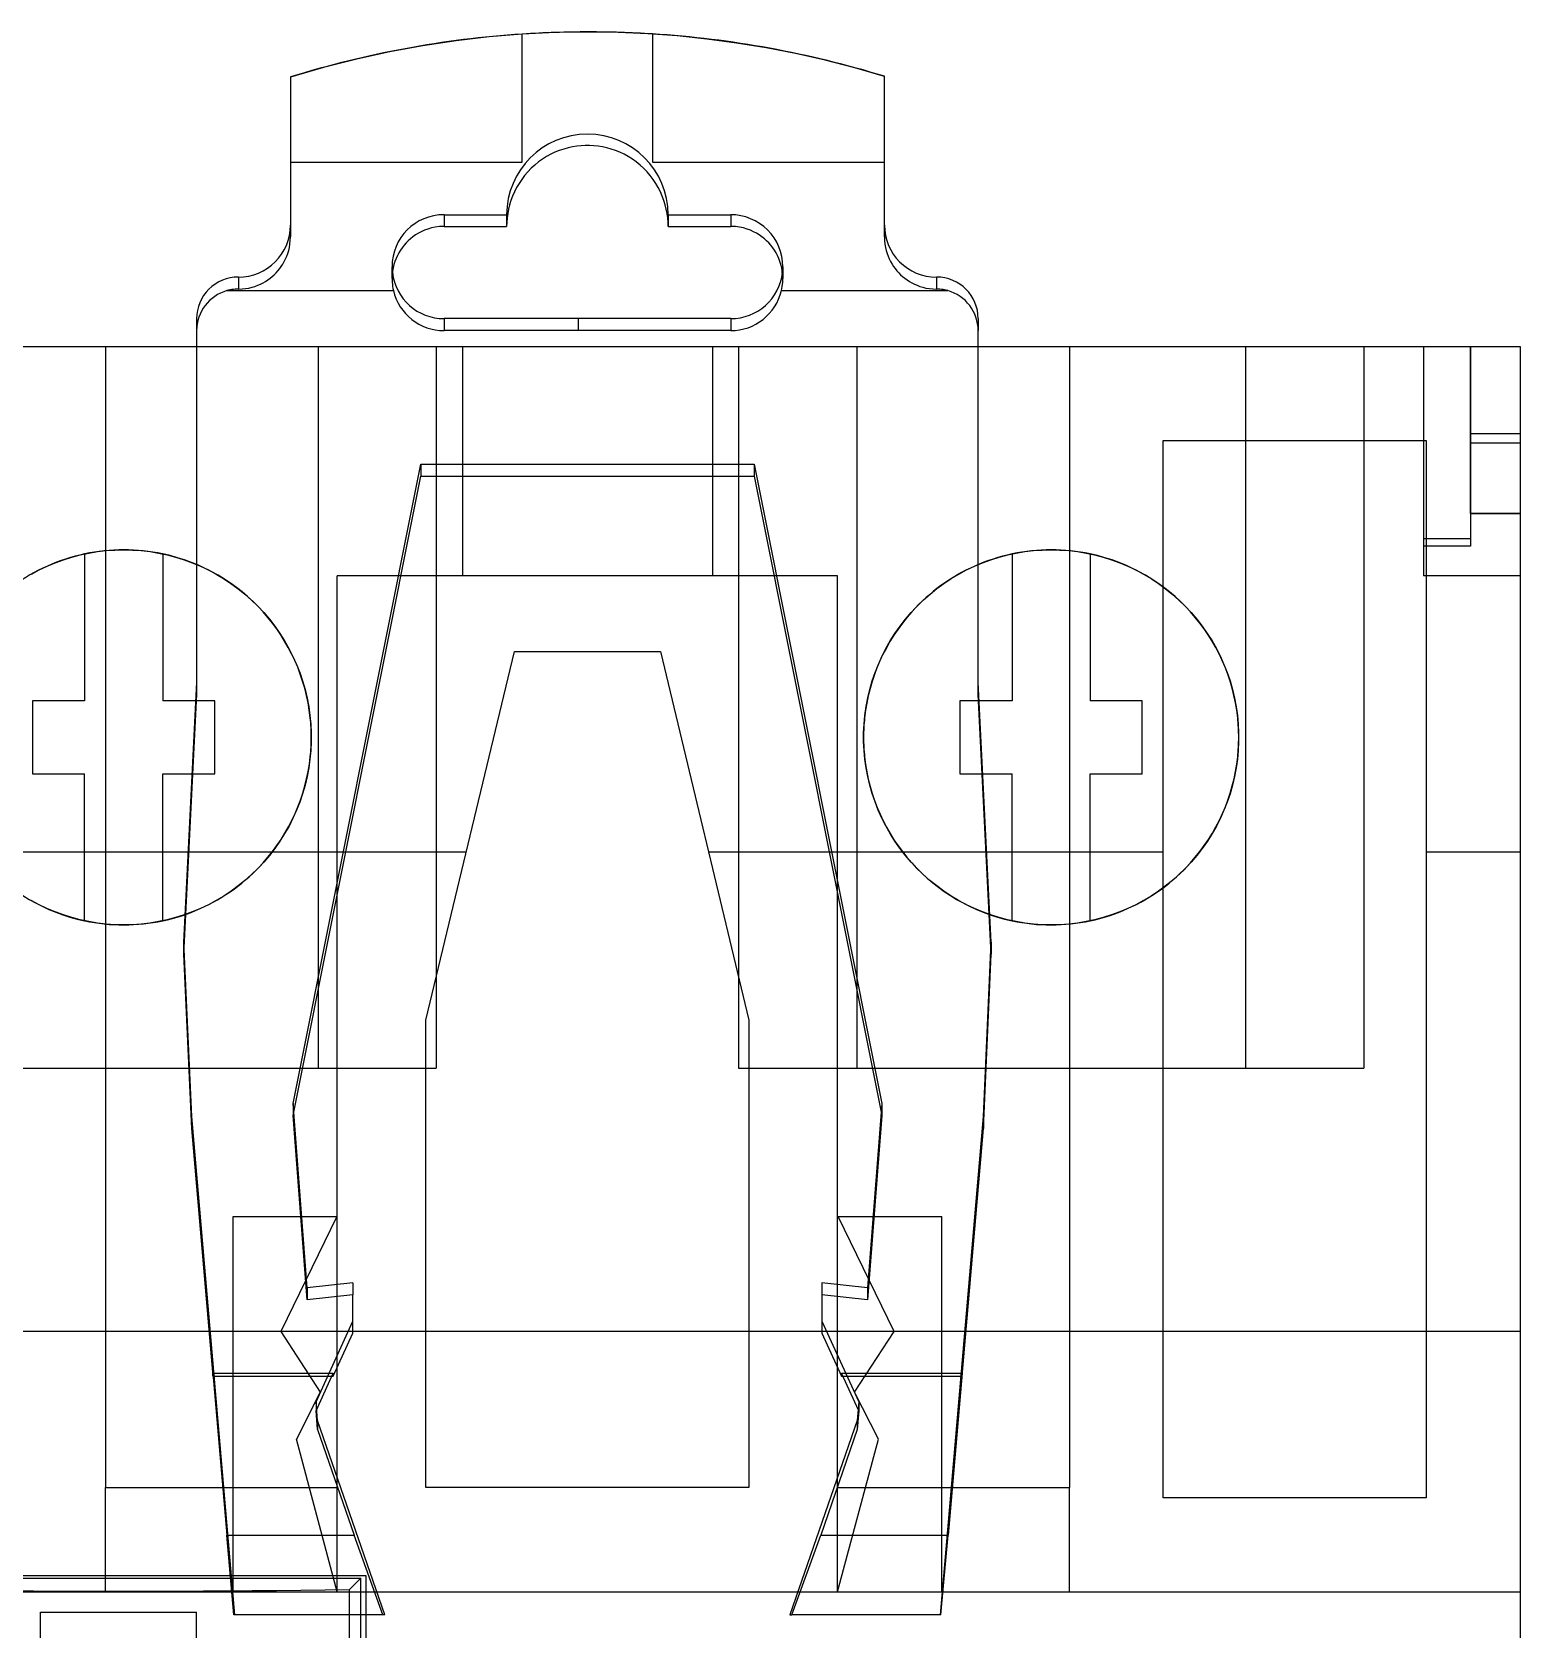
# Model space of a CAD drawing. Extents: x 867151 to 1787449, y -2071112 to -1028603.
# Drawn here: x 871408.38 to 871436.94, y -1032645.17 to -1032614.51 of the extents above; entities that cross this region are included whole.
import ezdxf

# ---------------------------------------------------------------- set-up
doc = ezdxf.new("R2010")
doc.units = 0
doc.header["$LTSCALE"] = 4
doc.header["$MEASUREMENT"] = 0
doc.layers.add('HIDDEN', color=7, linetype='CONTINUOUS')
doc.layers.add('THICK', color=7, linetype='CONTINUOUS')

msp = doc.modelspace()

# ---------------------------------------------------------------- linework, layer by layer
at = {"layer": 'HIDDEN'}
for p, q in [((871415.8846615585, -1032614.775635518), (871415.2489947113, -1032614.892678059)), ((871416.5203532013, -1032614.68060378), (871415.8846615585, -1032614.775635518)), ((871417.1560696396, -1032614.607270039), (871416.5203532013, -1032614.68060378)), ((871417.7918118271, -1032614.555290974), (871417.1560696396, -1032614.607270039)), ((871418.4275769028, -1032614.524338521), (871417.7918118271, -1032614.555290974)), ((871419.063366774, -1032614.514084614), (871418.4275769028, -1032614.524338521)), ((871419.6311558518, -1032614.522240437), (871419.063366774, -1032614.514084614)), ((871420.1989659104, -1032614.546883382), (871419.6311558518, -1032614.522240437)), ((871420.7667931351, -1032614.588257588), (871420.1989659104, -1032614.546883382)), ((871421.3346413407, -1032614.646607197), (871420.7667931351, -1032614.588257588)), ((871421.9023083481, -1032614.723496236), (871421.3346413407, -1032614.646607197)), ((871422.4703949722, -1032614.815140523), (871421.9023083481, -1032614.723496236)), ((871414.613354567, -1032615.032089986), (871413.9777401718, -1032615.194176472)), ((871415.2489947113, -1032614.892678059), (871414.613354567, -1032615.032089986)), ((871423.038304213, -1032614.925797261), (871422.4703949722, -1032614.815140523)), ((871423.6062325272, -1032615.054375447), (871423.038304213, -1032614.925797261)), ((871424.1741818222, -1032615.201096333), (871423.6062325272, -1032615.054375447)), ((871413.9777401718, -1032615.194176472), (871413.3421515259, -1032615.379288472)), ((871424.7421520981, -1032615.36621169), (871424.1741818222, -1032615.201096333)), ((871416.2921517167, -1032618.01952962), (871417.4921517166, -1032618.01952962)), ((871416.2921517167, -1032618.01952962), (871416.2921517167, -1032618.243636891)), ((871417.4921517166, -1032618.01952962), (871417.4921517166, -1032618.243636891)), ((871420.5921517166, -1032618.01952962), (871421.7921517167, -1032618.01952962)), ((871420.5921517166, -1032618.01952962), (871420.5921517166, -1032618.243636891)), ((871421.7921517167, -1032618.01952962), (871421.7921517167, -1032618.243636891)), ((871415.2921513352, -1032619.246147908), (871415.2921513352, -1032619.017090596)), ((871422.7921513352, -1032619.017090596), (871422.7921513352, -1032619.246147908)), ((871409.7921517167, -1032620.551670064), (871409.7921517167, -1032642.451670064)), ((871411.5421517167, -1032620.551670064), (871411.5421517167, -1032627.227802436)), ((871413.8717629564, -1032620.551670064), (871413.8717629564, -1032634.401670064)), ((871416.1421517166, -1032620.551667012), (871416.1421517166, -1032634.401673115)), ((871416.6421517166, -1032620.551670064), (871416.6421517166, -1032624.951670064)), ((871421.4421517166, -1032620.551670064), (871421.4421517166, -1032624.951670064)), ((871421.9421517166, -1032620.551667012), (871421.9421517166, -1032634.401673115)), ((871424.2125404768, -1032620.551670064), (871424.2125404768, -1032634.401670064)), ((871426.5421517167, -1032627.227802436), (871426.5421517167, -1032620.551670064)), ((871428.2921517167, -1032620.551670064), (871428.2921517167, -1032642.451670064)), ((871431.6717629564, -1032620.551670064), (871431.6717629564, -1032634.401670064)), ((871433.9421509537, -1032620.551667012), (871433.9421509537, -1032634.401673115)), ((871435.0921517166, -1032620.551670064), (871435.0921517166, -1032624.37927133)), ((871435.9921517166, -1032620.551670064), (871435.9921517166, -1032623.751670064)), ((871435.9921517166, -1032622.403263824), (871435.9921517166, -1032620.551670064)), ((871430.0921517166, -1032622.351670064), (871435.1421517166, -1032622.351670064)), ((871430.0921517166, -1032642.651670064), (871430.0921517166, -1032622.351670064)), ((871435.1421517166, -1032622.351670064), (871435.1421517166, -1032642.651670064)), ((871436.9421517166, -1032622.22345035), (871435.9921517166, -1032622.22345035)), ((871435.9921517166, -1032623.751670064), (871435.9921517166, -1032622.403263824)), ((871436.9421517166, -1032622.403263824), (871435.9921517166, -1032622.403263824)), ((871413.3921517166, -1032635.07787488), (871415.8421517166, -1032622.807837061)), ((871413.3921517166, -1032635.308071243), (871415.8421517166, -1032623.038033425)), ((871415.8421517166, -1032622.807837061), (871422.2421517166, -1032622.807837061)), ((871415.8421517166, -1032622.807837061), (871415.8421517166, -1032623.038033425)), ((871415.8421517166, -1032623.038033425), (871422.2421517166, -1032623.038033425)), ((871422.2421517166, -1032622.807837061), (871424.6921517166, -1032635.07787488)), ((871422.2421517166, -1032622.807837061), (871422.2421517166, -1032623.038033425)), ((871422.2421517166, -1032623.038033425), (871424.6921517166, -1032635.308071243)), ((871435.9921517166, -1032623.751670064), (871435.9921517166, -1032624.37927133)), ((871435.9921517166, -1032623.751670064), (871436.9421517166, -1032623.751670064)), ((871436.9421517166, -1032623.751670064), (871435.9921517166, -1032623.751670064)), ((871435.9921517166, -1032624.239039355), (871435.0921517166, -1032624.239039355)), ((871435.0921517166, -1032624.37927133), (871435.0921517166, -1032624.951670038)), ((871435.9921517166, -1032624.37927133), (871435.0921517166, -1032624.37927133)), ((871423.8421517166, -1032624.951670064), (871414.2421517166, -1032624.951670064)), ((871414.2421517166, -1032642.451670064), (871414.2421517166, -1032624.951670064)), ((871423.8421517166, -1032642.451670064), (871423.8421517166, -1032624.951670064)), ((871436.9421509537, -1032624.951668538), (871435.0921524796, -1032624.951668538)), ((871415.9421517166, -1032633.482679673), (871417.6421517166, -1032626.401670064)), ((871417.6421517166, -1032626.401670064), (871420.4421517166, -1032626.401670064)), ((871420.4421517166, -1032626.401670064), (871422.1421517166, -1032633.482679673)), ((871411.5421517167, -1032626.997606073), (871411.2921517167, -1032631.985426324)), ((871426.7921517167, -1032631.985426324), (871426.5421517167, -1032626.997606073)), ((871411.5421517167, -1032627.227802436), (871411.2921517167, -1032632.215622687)), ((871426.7921517167, -1032632.215622687), (871426.5421517167, -1032627.227802436)), ((871407.8921517166, -1032630.251670064), (871416.7178484942, -1032630.251670064)), ((871421.3664549391, -1032630.251670064), (871430.0921517166, -1032630.251670064)), ((871435.1421517166, -1032630.251670064), (871436.9421517166, -1032630.251670064)), ((871411.2921517167, -1032631.985426324), (871411.4421517166, -1032635.327265892)), ((871411.2921517167, -1032631.985426324), (871411.2921517167, -1032632.215622687)), ((871411.2921517167, -1032632.215622687), (871411.4421517166, -1032635.557462256)), ((871426.6421517166, -1032635.327265892), (871426.7921517167, -1032631.985426324)), ((871426.6421517166, -1032635.557462256), (871426.7921517167, -1032632.215622687)), ((871426.7921517167, -1032631.985426324), (871426.7921517167, -1032632.215622687)), ((871415.9421517166, -1032642.451670064), (871415.9421517166, -1032633.482679673)), ((871422.1421517166, -1032633.482679673), (871422.1421517166, -1032642.451670064)), ((871406.4125404768, -1032634.401670064), (871413.8717629564, -1032634.401670064)), ((871413.8717629564, -1032634.401670064), (871416.1421517162, -1032634.401670064)), ((871421.942151717, -1032634.401670064), (871424.2125404768, -1032634.401670064)), ((871424.2125404768, -1032634.401670064), (871431.6717629564, -1032634.401670064)), ((871431.6717629564, -1032634.401670064), (871433.9421517162, -1032634.401670064)), ((871411.4421517166, -1032635.327265892), (871412.2682684589, -1032644.893451553)), ((871411.4421517166, -1032635.327265892), (871411.4421517166, -1032635.557462256)), ((871413.6656857141, -1032638.619349056), (871413.3921517166, -1032635.07787488)), ((871413.3921517166, -1032635.07787488), (871413.3921517166, -1032635.308071243)), ((871413.6656857141, -1032638.849545419), (871413.3921517166, -1032635.308071243)), ((871424.6921517166, -1032635.07787488), (871424.4186177191, -1032638.619349056)), ((871424.6921517166, -1032635.308071243), (871424.4186177191, -1032638.849545419)), ((871424.6921517166, -1032635.07787488), (871424.6921517166, -1032635.308071243)), ((871425.8160349743, -1032644.893451553), (871426.6421517166, -1032635.327265892)), ((871426.6421517166, -1032635.327265892), (871426.6421517166, -1032635.557462256)), ((871411.4421517166, -1032635.557462256), (871411.8527552275, -1032640.312128536)), ((871426.2315482057, -1032640.312128536), (871426.6421517166, -1032635.557462256)), ((871412.2421517166, -1032644.451670064), (871412.2421517166, -1032637.251670064)), ((871412.2421517166, -1032637.251670064), (871414.2322855282, -1032637.251670064)), ((871414.2322855282, -1032637.251670064), (871413.1571740996, -1032639.455975156)), ((871424.9271293336, -1032639.455975156), (871423.852017905, -1032637.251670064)), ((871423.852017905, -1032637.251670064), (871425.8421517166, -1032637.251670064)), ((871425.8421517166, -1032644.451670064), (871425.8421517166, -1032637.251670064)), ((871414.5421517167, -1032638.522934832), (871413.6656857141, -1032638.619349056)), ((871413.6656857141, -1032638.619349056), (871413.6656857141, -1032638.849545419)), ((871414.5421517167, -1032638.522934832), (871414.5421517167, -1032638.753131195)), ((871424.4186177191, -1032638.619349056), (871423.5421517167, -1032638.522934832)), ((871423.5421517167, -1032638.522934832), (871423.5421517167, -1032638.753131195)), ((871424.4186177191, -1032638.619349056), (871424.4186177191, -1032638.849545419)), ((871414.5421517167, -1032638.753131195), (871413.6656857141, -1032638.849545419)), ((871414.5421517167, -1032639.488587633), (871414.5421517167, -1032638.753131195)), ((871424.4186177191, -1032638.849545419), (871423.5421517167, -1032638.753131195)), ((871423.5421517167, -1032638.753131195), (871423.5421517167, -1032639.488587633)), ((871413.834514209, -1032640.805189793), (871414.5421517167, -1032639.25839127)), ((871423.5421517167, -1032639.25839127), (871424.2497892242, -1032640.805189793)), ((871413.1571740996, -1032639.455975156), (871413.9149967578, -1032640.622919716)), ((871414.1653939018, -1032640.312128536), (871414.5421517167, -1032639.488587633)), ((871423.5421517167, -1032639.488587633), (871423.9189095314, -1032640.312128536)), ((871424.1693066754, -1032640.622919716), (871424.9271293336, -1032639.455975156)), ((871411.8527552275, -1032640.312128536), (871411.8527552275, -1032640.256323357)), ((871411.8527552275, -1032640.256323357), (871414.1653939018, -1032640.256323357)), ((871411.8527552275, -1032640.256323357), (871412.1212819231, -1032643.36578246)), ((871411.8527552275, -1032640.312128536), (871414.1653939018, -1032640.312128536)), ((871413.834514209, -1032640.979580977), (871414.1653939018, -1032640.256323357)), ((871414.1653939018, -1032640.312128536), (871414.1653939018, -1032640.256323357)), ((871423.9189095314, -1032640.312128536), (871423.9189095314, -1032640.256323357)), ((871423.9189095314, -1032640.256323357), (871426.2315482057, -1032640.256323357)), ((871424.2497892242, -1032640.979580977), (871423.9189095314, -1032640.256323357)), ((871423.9189095314, -1032640.312128536), (871426.2315482057, -1032640.312128536)), ((871426.2315482057, -1032640.256323357), (871425.9630215102, -1032643.36578246)), ((871426.2315482057, -1032640.312128536), (871426.2315482057, -1032640.256323357)), ((871413.9149967578, -1032640.622919716), (871413.4570605828, -1032641.521670064)), ((871413.8621517166, -1032641.163015586), (871413.834514209, -1032640.805189793)), ((871413.834514209, -1032640.805189793), (871413.834514209, -1032640.979580977)), ((871424.6272428505, -1032641.521670064), (871424.1693066754, -1032640.622919716)), ((871424.2497892242, -1032640.805189793), (871424.2221517166, -1032641.163015586)), ((871424.2497892242, -1032640.805189793), (871424.2497892242, -1032640.979580977)), ((871413.8621517166, -1032641.337406771), (871413.834514209, -1032640.979580977)), ((871424.2497892242, -1032640.979580977), (871424.2221517166, -1032641.337406771)), ((871415.15435062, -1032644.893451553), (871413.8621517166, -1032641.163015586)), ((871413.8621517166, -1032641.163015586), (871413.8621517166, -1032641.337406771)), ((871413.8621517166, -1032641.337406771), (871414.564767943, -1032643.36578246)), ((871424.2221517166, -1032641.163015586), (871422.9299528132, -1032644.893451553)), ((871424.2221517166, -1032641.337406771), (871423.5195354902, -1032643.36578246)), ((871424.2221517166, -1032641.163015586), (871424.2221517166, -1032641.337406771)), ((871414.2421517166, -1032644.451670064), (871413.4570605828, -1032641.521670064)), ((871423.8421517166, -1032644.451670064), (871424.6272428505, -1032641.521670064)), ((871409.7921517167, -1032644.451670064), (871409.7921517167, -1032642.451670064)), ((871409.7921517167, -1032642.451670064), (871414.2421517166, -1032642.451670064)), ((871414.2421517166, -1032644.451670064), (871414.2421517166, -1032642.451670064)), ((871422.1421517166, -1032642.451670064), (871415.9421517166, -1032642.451670064)), ((871423.8421517166, -1032644.451670064), (871423.8421517166, -1032642.451670064)), ((871423.8421517166, -1032642.451670064), (871428.2921517167, -1032642.451670064)), ((871428.2921517167, -1032644.451670064), (871428.2921517167, -1032642.451670064)), ((871435.1421517166, -1032642.651670064), (871430.0921517166, -1032642.651670064)), ((871412.1212819231, -1032643.36578246), (871414.564767943, -1032643.36578246)), ((871412.2587586294, -1032644.893451553), (871412.1212819231, -1032643.36578246)), ((871415.1162054203, -1032644.893451553), (871414.564767943, -1032643.36578246)), ((871422.9680980128, -1032644.893451553), (871423.5195354902, -1032643.36578246)), ((871423.5195354902, -1032643.36578246), (871425.9630215102, -1032643.36578246)), ((871425.8255448039, -1032644.893451553), (871425.9630215102, -1032643.36578246)), ((871401.1421517166, -1032644.451670064), (871436.9421517166, -1032644.451670064)), ((871415.1162054203, -1032644.893451553), (871412.2587586294, -1032644.893451553)), ((871415.15435062, -1032644.893451553), (871415.1162054203, -1032644.893451553)), ((871422.9299528132, -1032644.893451553), (871422.9680980128, -1032644.893451553)), ((871425.8255448039, -1032644.893451553), (871422.9680980128, -1032644.893451553))]:
    msp.add_line(p, q, dxfattribs=at)
for centre, radius, start, end in [((871410.1421517166, -1032628.051670064), 3.600000000000001, 102.0247038203068, 126.005336668811), ((871410.1421517166, -1032628.051670064), 3.600000000000001, 101.9661475347095, 102.0247038203068), ((871410.1421517166, -1032628.051670064), 3.600000000000001, 77.97531603188125, 78.0243039220786), ((871410.1421517166, -1032628.051670064), 3.6, 6.002764230882312, 77.97531603188125), ((871427.9421517166, -1032628.051670064), 3.600000000000001, 102.0247038203068, 126.005336668811), ((871427.9421517166, -1032628.051670064), 3.600000000000001, 101.9661475347095, 102.0247038203068), ((871427.9421517166, -1032628.051670064), 3.600000000000001, 77.97531603188125, 78.0243039220786), ((871427.9421517166, -1032628.051670064), 3.6, 6.002764230882312, 77.97531603188125), ((871427.9421517166, -1032628.051670064), 3.600000000000001, 137.9188481050115, 173.9794939273664), ((871410.1421517166, -1032628.051670064), 3.6, 185.9634967712082, 257.9752961796933), ((871410.1421517166, -1032628.051670064), 3.600000000000001, 317.9728581781005, 354.0188362818094), ((871427.9421517166, -1032628.051670064), 3.6, 185.9634967712082, 257.9752961796933), ((871427.9421517166, -1032628.051670064), 3.600000000000001, 317.9728581781005, 354.0188362818094), ((871410.1421517166, -1032628.051670064), 3.600000000000001, 282.0246839681187, 306.0316728799804), ((871427.9421517166, -1032628.051670064), 3.600000000000001, 282.0246839681187, 306.0316728799804), ((871410.1421517166, -1032628.051670064), 3.600000000000001, 257.9752961796933, 258.0209609172234), ((871427.9421517166, -1032628.051670064), 3.600000000000001, 257.9752961796933, 258.0209609172234)]:
    msp.add_arc(centre, radius, start, end, dxfattribs=at)
for centre, major_axis, ratio, start_param, end_param in [((871419.0421517167, -1032618.01952962), (1.55, 0), 0.9975640502598224, 0, 3.141592653589793), ((871416.2921517167, -1032619.01709367), (1, 0), 0.9975640502598225, 1.570796326794897, 3.141592653589793), ((871421.7921517167, -1032619.01709367), (1, 0), 0.9975640502598225, 0, 1.570796326794914), ((871416.2921517167, -1032619.01709367), (1, 0), 0.9975640502598225, 3.141592653589793, 3.256818368880002), ((871421.7921517167, -1032619.01709367), (1, 0), 0.9975640502598225, -0.1152257152902231, 0)]:
    msp.add_ellipse(centre, major_axis=major_axis, ratio=ratio, start_param=start_param, end_param=end_param, dxfattribs=at)
at = {"layer": 'THICK'}
for p, q in [((871417.7921517167, -1032617.009720358), (871417.7921517167, -1032614.551523737)), ((871420.2921517167, -1032614.548777028), (871420.2921517167, -1032617.009720358)), ((871413.3421517166, -1032615.374860329), (871413.3421517166, -1032617.009720358)), ((871424.7421517166, -1032617.009720358), (871424.7421517166, -1032615.36178115)), ((871418.2574204239, -1032616.903992451), (871418.1793335709, -1032616.953163899)), ((871418.3376892838, -1032616.859749592), (871418.2574204239, -1032616.903992451)), ((871418.4196842941, -1032616.820626057), (871418.3376892838, -1032616.859749592)), ((871418.5029476914, -1032616.786782063), (871418.4196842941, -1032616.820626057)), ((871418.586968306, -1032616.758271016), (871418.5029476914, -1032616.786782063)), ((871418.6711510452, -1032616.734947957), (871418.586968306, -1032616.758271016)), ((871418.7549027237, -1032616.716660298), (871418.6711510452, -1032616.734947957)), ((871418.8377484116, -1032616.703255452), (871418.7549027237, -1032616.716660298)), ((871418.9198197159, -1032616.694527425), (871418.8377484116, -1032616.703255452)), ((871419.0014256272, -1032616.690262593), (871418.9198197159, -1032616.694527425)), ((871419.0828770432, -1032616.690262593), (871419.0014256272, -1032616.690262593)), ((871419.1644829544, -1032616.694527425), (871419.0828770432, -1032616.690262593)), ((871419.2465542587, -1032616.703255452), (871419.1644829544, -1032616.694527425)), ((871419.329401854, -1032616.716660298), (871419.2465542587, -1032616.703255452)), ((871419.4131516251, -1032616.734947957), (871419.329401854, -1032616.716660298)), ((871419.4973362717, -1032616.758271016), (871419.4131516251, -1032616.734947957)), ((871419.581354979, -1032616.786782063), (871419.4973362717, -1032616.758271016)), ((871419.6646202835, -1032616.820626057), (871419.581354979, -1032616.786782063)), ((871419.7466152939, -1032616.859749592), (871419.6646202835, -1032616.820626057)), ((871419.8268841538, -1032616.903992451), (871419.7466152939, -1032616.859749592)), ((871419.9049710068, -1032616.953163899), (871419.8268841538, -1032616.903992451)), ((871413.3421517166, -1032617.009720358), (871417.7921517167, -1032617.009720358)), ((871413.3421517166, -1032617.01105368), (871413.3421517166, -1032617.009720358)), ((871413.3421517166, -1032617.01105368), (871417.7921517167, -1032617.01105368)), ((871413.3421517166, -1032617.01105368), (871413.3421517166, -1032618.444139651)), ((871417.7921517167, -1032617.01105368), (871417.7921517167, -1032617.009720358)), ((871417.8979138169, -1032617.195565022), (871417.8373612198, -1032617.266464986)), ((871417.9627293381, -1032617.128479756), (871417.8979138169, -1032617.195565022)), ((871418.031531218, -1032617.065583028), (871417.9627293381, -1032617.128479756)), ((871418.103884581, -1032617.00708846), (871418.031531218, -1032617.065583028)), ((871418.1793335709, -1032616.953163899), (871418.103884581, -1032617.00708846)), ((871419.9804180893, -1032617.00708846), (871419.9049710068, -1032616.953163899)), ((871420.0527714523, -1032617.065583028), (871419.9804180893, -1032617.00708846)), ((871420.1215752396, -1032617.128479756), (871420.0527714523, -1032617.065583028)), ((871420.1863888535, -1032617.195565022), (871420.1215752396, -1032617.128479756)), ((871420.2469414505, -1032617.266464986), (871420.1863888535, -1032617.195565022)), ((871420.2921517167, -1032617.009720358), (871424.7421517166, -1032617.009720358)), ((871420.2921517167, -1032617.01105368), (871420.2921517167, -1032617.009720358)), ((871420.2921517167, -1032617.01105368), (871424.7421517166, -1032617.01105368)), ((871424.7421517166, -1032617.01105368), (871424.7421517166, -1032617.009720358)), ((871424.7421517166, -1032618.444139651), (871424.7421517166, -1032617.01105368)), ((871417.683169249, -1032617.497200764), (871417.6415585312, -1032617.578522481)), ((871417.7298001084, -1032617.417763509), (871417.683169249, -1032617.497200764)), ((871417.7812603745, -1032617.340691365), (871417.7298001084, -1032617.417763509)), ((871417.8373612198, -1032617.266464986), (871417.7812603745, -1032617.340691365)), ((871420.3030422959, -1032617.340691365), (871420.2469414505, -1032617.266464986)), ((871420.354502562, -1032617.417763509), (871420.3030422959, -1032617.340691365)), ((871420.4011334213, -1032617.497200764), (871420.354502562, -1032617.417763509)), ((871420.4427441391, -1032617.578522481), (871420.4011334213, -1032617.497200764)), ((871417.5483235153, -1032617.82904128), (871417.5276268753, -1032617.913315571)), ((871417.5741070542, -1032617.744889058), (871417.5483235153, -1032617.82904128)), ((871417.6051548752, -1032617.661240376), (871417.5741070542, -1032617.744889058)), ((871417.6415585312, -1032617.578522481), (871417.6051548752, -1032617.661240376)), ((871420.4791477951, -1032617.661240376), (871420.4427441391, -1032617.578522481)), ((871420.5101975235, -1032617.744889058), (871420.4791477951, -1032617.661240376)), ((871420.535979155, -1032617.82904128), (871420.5101975235, -1032617.744889058)), ((871420.556675795, -1032617.913315571), (871420.535979155, -1032617.82904128)), ((871417.4942806992, -1032618.162857808), (871417.4921520981, -1032618.243637837)), ((871417.5007828507, -1032618.080620564), (871417.4942806992, -1032618.162857808)), ((871417.5118397507, -1032617.997299946), (871417.5007828507, -1032618.080620564)), ((871417.5276268753, -1032617.913315571), (871417.5118397507, -1032617.997299946)), ((871420.5724629196, -1032617.997299946), (871420.556675795, -1032617.913315571)), ((871420.5835198197, -1032618.080620564), (871420.5724629196, -1032617.997299946)), ((871420.5900238785, -1032618.162857808), (871420.5835198197, -1032618.080620564)), ((871420.5921524796, -1032618.243637837), (871420.5900238785, -1032618.162857808)), ((871413.3398388657, -1032618.515991963), (871413.3421515259, -1032618.444138325)), ((871415.6935719284, -1032618.442658223), (871415.6467150482, -1032618.480416096)), ((871415.7437285217, -1032618.407601155), (871415.6935719284, -1032618.442658223)), ((871415.7970761093, -1032618.375069417), (871415.7437285217, -1032618.407601155)), ((871415.8537272247, -1032618.345124043), (871415.7970761093, -1032618.375069417)), ((871415.9140661987, -1032618.318161763), (871415.8537272247, -1032618.345124043)), ((871415.978427771, -1032618.294342793), (871415.9140661987, -1032618.318161763)), ((871416.0472773346, -1032618.274155415), (871415.978427771, -1032618.294342793)), ((871416.1214836868, -1032618.25834731), (871416.0472773346, -1032618.274155415)), ((871416.2025374207, -1032618.247673787), (871416.1214836868, -1032618.25834731)), ((871416.2921513352, -1032618.243637837), (871416.2025374207, -1032618.247673787)), ((871416.2921517167, -1032618.243636891), (871417.4921517166, -1032618.243636891)), ((871420.5921517166, -1032618.243636891), (871421.7921517167, -1032618.243636891)), ((871421.8817662033, -1032618.247673787), (871421.7921513352, -1032618.243637837)), ((871421.9628762039, -1032618.258019246), (871421.8817662033, -1032618.247673787)), ((871422.0370262894, -1032618.274155415), (871421.9628762039, -1032618.258019246)), ((871422.105875853, -1032618.294342793), (871422.0370262894, -1032618.274155415)), ((871422.1702374252, -1032618.318161763), (871422.105875853, -1032618.294342793)), ((871422.2305763992, -1032618.345124043), (871422.1702374252, -1032618.318161763)), ((871422.2872284683, -1032618.375069417), (871422.2305763992, -1032618.345124043)), ((871422.3405751023, -1032618.407601155), (871422.2872284683, -1032618.375069417)), ((871422.3907307419, -1032618.442658223), (871422.3405751023, -1032618.407601155)), ((871422.4378212723, -1032618.480141438), (871422.3907307419, -1032618.442658223)), ((871424.7421520981, -1032618.444138325), (871424.7444638046, -1032618.515991963)), ((871413.2705315384, -1032618.817520894), (871413.2907999787, -1032618.763626851)), ((871413.2907999787, -1032618.763626851), (871413.3082522186, -1032618.706909932)), ((871413.3082522186, -1032618.706909932), (871413.3225020203, -1032618.646988667)), ((871413.3225020203, -1032618.646988667), (871413.3331602844, -1032618.583481587)), ((871413.3331602844, -1032618.583481587), (871413.3398388657, -1032618.515991963)), ((871415.422202948, -1032618.75116042), (871415.3943337235, -1032618.803856648)), ((871415.4529160294, -1032618.700714863), (871415.422202948, -1032618.75116042)), ((871415.4863766464, -1032618.652443684), (871415.4529160294, -1032618.700714863)), ((871415.5223902497, -1032618.606194295), (871415.4863766464, -1032618.652443684)), ((871415.5610140595, -1032618.562004842), (871415.5223902497, -1032618.606194295)), ((871415.6023367676, -1032618.519959248), (871415.5610140595, -1032618.562004842)), ((871415.6467150482, -1032618.480416096), (871415.6023367676, -1032618.519959248)), ((871422.4819668564, -1032618.519959248), (871422.4378212723, -1032618.480141438)), ((871422.523188475, -1032618.562096394), (871422.4819668564, -1032618.519959248)), ((871422.5619133743, -1032618.606194295), (871422.523188475, -1032618.562096394)), ((871422.5979527268, -1032618.652420796), (871422.5619133743, -1032618.606194295)), ((871422.631386641, -1032618.700714863), (871422.5979527268, -1032618.652420796)), ((871422.662100676, -1032618.75116042), (871422.631386641, -1032618.700714863)), ((871422.6899689469, -1032618.803856648), (871422.662100676, -1032618.75116042)), ((871424.7444638046, -1032618.515991963), (871424.7511433396, -1032618.583481587)), ((871424.7511433396, -1032618.583481587), (871424.7618016037, -1032618.646988667)), ((871424.7618016037, -1032618.646988667), (871424.7760514054, -1032618.706909932)), ((871424.7760514054, -1032618.706909932), (871424.7935036453, -1032618.763626851)), ((871424.7935036453, -1032618.763626851), (871424.8137730393, -1032618.817520894)), ((871413.1028546127, -1032619.094849385), (871413.1359356674, -1032619.053765095)), ((871413.1359356674, -1032619.053765095), (871413.1670035156, -1032619.010666646)), ((871413.1670035156, -1032619.010666646), (871413.1962069306, -1032618.96563033)), ((871413.1962069306, -1032618.96563033), (871413.2229822907, -1032618.918305196)), ((871413.2229822907, -1032618.918305196), (871413.2478340897, -1032618.868988789)), ((871413.2478340897, -1032618.868988789), (871413.2705315384, -1032618.817520894)), ((871415.3137759003, -1032619.039116658), (871415.3021506104, -1032619.10473708)), ((871415.3290251526, -1032618.976425923), (871415.3137759003, -1032619.039116658)), ((871415.3476170334, -1032618.916390217), (871415.3290251526, -1032618.976425923)), ((871415.3697184357, -1032618.8590248), (871415.3476170334, -1032618.916390217)), ((871415.3943337235, -1032618.803856648), (871415.3697184357, -1032618.8590248)), ((871422.7145851883, -1032618.8590248), (871422.6899689469, -1032618.803856648)), ((871422.7366856369, -1032618.916390217), (871422.7145851883, -1032618.8590248)), ((871422.7552899155, -1032618.976425923), (871422.7366856369, -1032618.916390217)), ((871422.7705277237, -1032619.039116658), (871422.7552899155, -1032618.976425923)), ((871422.7820538315, -1032619.104752339), (871422.7705277237, -1032619.039116658)), ((871424.8137730393, -1032618.817520894), (871424.8364685806, -1032618.868988789)), ((871424.8364685806, -1032618.868988789), (871424.8613213333, -1032618.918305196)), ((871424.8613213333, -1032618.918305196), (871424.8880966934, -1032618.96563033)), ((871424.8880966934, -1032618.96563033), (871424.9173001084, -1032619.010666646)), ((871424.9173001084, -1032619.010666646), (871424.9483670029, -1032619.053765095)), ((871424.9483670029, -1032619.053765095), (871424.9814499649, -1032619.094849385)), ((871412.3421517166, -1032619.216606481), (871412.3421517166, -1032619.446653449)), ((871412.6613453659, -1032619.395012654), (871412.7151411804, -1032619.374642171)), ((871412.7151411804, -1032619.374642171), (871412.7665013107, -1032619.351830281)), ((871412.7665013107, -1032619.351830281), (871412.8157051834, -1032619.326866902)), ((871412.8157051834, -1032619.326866902), (871412.8629168305, -1032619.299988545)), ((871412.8629168305, -1032619.299988545), (871412.9078320297, -1032619.270661153)), ((871412.9078320297, -1032619.270661153), (871412.9508141312, -1032619.239479817)), ((871412.9508141312, -1032619.239479817), (871412.9917811188, -1032619.206276692)), ((871412.9917811188, -1032619.206276692), (871413.0307635101, -1032619.171089925)), ((871413.0307635101, -1032619.171089925), (871413.0677870545, -1032619.133950032)), ((871413.0677870545, -1032619.133950032), (871413.1028546127, -1032619.094849385)), ((871415.2948426041, -1032619.173645772), (871415.2919968399, -1032619.246147908)), ((871415.2921513352, -1032619.246147908), (871415.2924937042, -1032619.281441487)), ((871415.2924937042, -1032619.281441487), (871415.2943753037, -1032619.31782607)), ((871415.2943753037, -1032619.31782607), (871415.2981079849, -1032619.355400838)), ((871415.3021506104, -1032619.10473708), (871415.2948426041, -1032619.173645772)), ((871415.2981079849, -1032619.355400838), (871415.3029412064, -1032619.394402302)), ((871422.7813633713, -1032619.394402302), (871422.7865017685, -1032619.355438985)), ((871422.7894600662, -1032619.173645772), (871422.7820538315, -1032619.104752339)), ((871422.7865017685, -1032619.355438985), (871422.789929274, -1032619.31782607)), ((871422.7921513352, -1032619.246147908), (871422.7894600662, -1032619.173645772)), ((871422.789929274, -1032619.31782607), (871422.7918099198, -1032619.281441487)), ((871422.7918099198, -1032619.281441487), (871422.7923077377, -1032619.246147908)), ((871424.9814499649, -1032619.094849385), (871425.0165165695, -1032619.133950032)), ((871425.0165165695, -1032619.133950032), (871425.0535401138, -1032619.171089925)), ((871425.0535401138, -1032619.171089925), (871425.0925225052, -1032619.206276692)), ((871425.0925225052, -1032619.206276692), (871425.1334885391, -1032619.239479817)), ((871425.1334885391, -1032619.239479817), (871425.1764725479, -1032619.270661153)), ((871425.1764725479, -1032619.270661153), (871425.2213867935, -1032619.299988545)), ((871425.2213867935, -1032619.299988545), (871425.2685993942, -1032619.326866902)), ((871425.2685993942, -1032619.326866902), (871425.3178013596, -1032619.351830281)), ((871425.3178013596, -1032619.351830281), (871425.3691624436, -1032619.374642171)), ((871425.3691624436, -1032619.374642171), (871425.4229573044, -1032619.395012654)), ((871425.7421517166, -1032619.216606481), (871425.7421517166, -1032619.446653449)), ((871412.1550616059, -1032619.468888081), (871412.1244801315, -1032619.476914204)), ((871412.1244802184, -1032619.476911733), (871415.3190042163, -1032619.476911733)), ((871412.1858137879, -1032619.462090291), (871412.1550616059, -1032619.468888081)), ((871412.2167385849, -1032619.456536092), (871412.1858137879, -1032619.462090291)), ((871412.2478340897, -1032619.452210225), (871412.2167385849, -1032619.456536092)), ((871412.2791012558, -1032619.44912032), (871412.2478340897, -1032619.452210225)), ((871412.310541037, -1032619.447274007), (871412.2791012558, -1032619.44912032)), ((871412.3421515259, -1032619.446656026), (871412.310541037, -1032619.447274007)), ((871412.3421515259, -1032619.446656026), (871412.4139918122, -1032619.44432906)), ((871412.4139918122, -1032619.44432906), (871412.4814394745, -1032619.437607564)), ((871412.4814394745, -1032619.437607564), (871412.5448864731, -1032619.426888264)), ((871412.5448864731, -1032619.426888264), (871412.6047247681, -1032619.412560261)), ((871412.6047247681, -1032619.412560261), (871412.6613453659, -1032619.395012654)), ((871415.3029412064, -1032619.394402302), (871415.3099535736, -1032619.434853352)), ((871415.3099535736, -1032619.434853352), (871415.3190039429, -1032619.476914204)), ((871422.7652992168, -1032619.476911733), (871425.9598232149, -1032619.476911733)), ((871422.7652996811, -1032619.476914204), (871422.7743500504, -1032619.434853352)), ((871422.7743500504, -1032619.434853352), (871422.7813633713, -1032619.394402302)), ((871425.4229573044, -1032619.395012654), (871425.4795788559, -1032619.412560261)), ((871425.4795788559, -1032619.412560261), (871425.5394161972, -1032619.426888264)), ((871425.5394161972, -1032619.426888264), (871425.6028641495, -1032619.437607564)), ((871425.6028641495, -1032619.437607564), (871425.6703118118, -1032619.44432906)), ((871425.6703118118, -1032619.44432906), (871425.7421520981, -1032619.446656026)), ((871425.773762587, -1032619.447274007), (871425.7421520981, -1032619.446656026)), ((871425.8052014145, -1032619.44912032), (871425.773762587, -1032619.447274007)), ((871425.8364685806, -1032619.452210225), (871425.8052014145, -1032619.44912032)), ((871425.8675659928, -1032619.456536092), (871425.8364685806, -1032619.452210225)), ((871425.8984898361, -1032619.462090291), (871425.8675659928, -1032619.456536092)), ((871425.9292420181, -1032619.468888081), (871425.8984898361, -1032619.462090291)), ((871425.9598225388, -1032619.476914204), (871425.9292420181, -1032619.468888081)), ((871411.5421517167, -1032620.014657721), (871411.5421517167, -1032620.244854084)), ((871411.5421517167, -1032620.244854084), (871411.5421517167, -1032620.551670064)), ((871416.2921517167, -1032620.014657721), (871416.2921517167, -1032620.244854084)), ((871418.8651548133, -1032620.014657721), (871416.2921517167, -1032620.014657721)), ((871418.8651548133, -1032620.244854084), (871416.2921517167, -1032620.244854084)), ((871421.7921517167, -1032620.014657721), (871418.8651548133, -1032620.014657721)), ((871418.8651548133, -1032620.014657721), (871418.8651548133, -1032620.244854084)), ((871421.7921517167, -1032620.244854084), (871418.8651548133, -1032620.244854084)), ((871421.7921517167, -1032620.014657721), (871421.7921517167, -1032620.244854084)), ((871426.5421517167, -1032620.014657721), (871426.5421517167, -1032620.244854084)), ((871426.5421517167, -1032620.551670064), (871426.5421517167, -1032620.244854084)), ((871401.1421517166, -1032620.551670064), (871436.9421517166, -1032620.551670064)), ((871436.9421517166, -1032620.551670064), (871436.9421517166, -1032639.451670064)), ((871408.9851955208, -1032624.642777241), (871409.1460474762, -1032624.592362202)), ((871409.1460474762, -1032624.592362202), (871409.3087309632, -1032624.549530781)), ((871409.3087309632, -1032624.549530781), (871409.4727658066, -1032624.51438979)), ((871409.3921517166, -1032624.530661685), (871409.3921517166, -1032627.351670064)), ((871409.4727658066, -1032624.51438979), (871409.6379708084, -1032624.487000264)), ((871409.6379708084, -1032624.487000264), (871409.8044947418, -1032624.46739272)), ((871409.8044947418, -1032624.46739272), (871409.9724997315, -1032624.455605305)), ((871409.9724997315, -1032624.455605305), (871410.1421517166, -1032624.451668538)), ((871410.1421517166, -1032624.451668538), (871410.312034491, -1032624.455620564)), ((871410.312034491, -1032624.455620564), (871410.4802378449, -1032624.467438496)), ((871410.4802378449, -1032624.467438496), (871410.6469172272, -1032624.487091817)), ((871410.6469172272, -1032624.487091817), (871410.8122290405, -1032624.514527119)), ((871410.8122290405, -1032624.514527119), (871410.9763153824, -1032624.549706258)), ((871410.8921517166, -1032624.530661685), (871410.8921517166, -1032627.351670064)), ((871410.9763153824, -1032624.549706258), (871411.1390036377, -1032624.592560567)), ((871411.1390036377, -1032624.592560567), (871411.2998341355, -1032624.643006123)), ((871426.7851952347, -1032624.642777241), (871426.946047667, -1032624.592362202)), ((871426.946047667, -1032624.592362202), (871427.1087311539, -1032624.549530781)), ((871427.1087311539, -1032624.549530781), (871427.272766951, -1032624.51438979)), ((871427.1921517166, -1032624.530661685), (871427.1921517166, -1032627.351670064)), ((871427.272766951, -1032624.51438979), (871427.4379719528, -1032624.487000264)), ((871427.4379719528, -1032624.487000264), (871427.6044949326, -1032624.46739272)), ((871427.6044949326, -1032624.46739272), (871427.7724999222, -1032624.455605305)), ((871427.7724999222, -1032624.455605305), (871427.9421509537, -1032624.451668538)), ((871427.9421509537, -1032624.451668538), (871428.1120346817, -1032624.455620564)), ((871428.1120346817, -1032624.455620564), (871428.2802380356, -1032624.467438496)), ((871428.2802380356, -1032624.467438496), (871428.4469174179, -1032624.487091817)), ((871428.4469174179, -1032624.487091817), (871428.6122292313, -1032624.514527119)), ((871428.6122292313, -1032624.514527119), (871428.7763146195, -1032624.549706258)), ((871428.6921517166, -1032624.530661685), (871428.6921517166, -1032627.351670064)), ((871428.7763146195, -1032624.549706258), (871428.9390038284, -1032624.592560567)), ((871428.9390038284, -1032624.592560567), (871429.0998333725, -1032624.643006123)), ((871408.3697222504, -1032624.91825179), (871408.5185254845, -1032624.838593281)), ((871408.5185254845, -1032624.838593281), (871408.6709588799, -1032624.765999592)), ((871408.6709588799, -1032624.765999592), (871408.8266686234, -1032624.700691975)), ((871408.8266686234, -1032624.700691975), (871408.9851955208, -1032624.642777241)), ((871411.2998341355, -1032624.643006123), (871411.4583367142, -1032624.700951375)), ((871411.4583367142, -1032624.700951375), (871411.6140412125, -1032624.766312398)), ((871411.6140412125, -1032624.766312398), (871411.7665022644, -1032624.838974751)), ((871411.7665022644, -1032624.838974751), (871411.915350798, -1032624.918709553)), ((871426.1697224411, -1032624.91825179), (871426.318526152, -1032624.838593281)), ((871426.318526152, -1032624.838593281), (871426.4709595474, -1032624.765999592)), ((871426.4709595474, -1032624.765999592), (871426.6266678604, -1032624.700691975)), ((871426.6266678604, -1032624.700691975), (871426.7851952347, -1032624.642777241)), ((871429.0998333725, -1032624.643006123), (871429.2583359513, -1032624.700951375)), ((871429.2583359513, -1032624.700951375), (871429.4140404495, -1032624.766312398)), ((871429.4140404495, -1032624.766312398), (871429.5665024552, -1032624.838974751)), ((871429.5665024552, -1032624.838974751), (871429.7153500351, -1032624.918709553)), ((871411.915350798, -1032624.918709553), (871412.0602368149, -1032625.005272664)), ((871412.0602368149, -1032625.005272664), (871412.2008074555, -1032625.098404683)), ((871412.2008074555, -1032625.098404683), (871412.3367184433, -1032625.197876729)), ((871412.3367184433, -1032625.197876729), (871412.4677161011, -1032625.303505696)), ((871425.6173466477, -1032625.302887715), (871425.7484005722, -1032625.197258748)), ((871425.7484005722, -1032625.197258748), (871425.8843315872, -1032625.097817219)), ((871425.8843315872, -1032625.097817219), (871426.0248802933, -1032625.004738606)), ((871426.0248802933, -1032625.004738606), (871426.1697224411, -1032624.91825179)), ((871429.7153500351, -1032624.918709553), (871429.860236052, -1032625.005272664)), ((871429.860236052, -1032625.005272664), (871430.0008076462, -1032625.098404683)), ((871430.0008076462, -1032625.098404683), (871430.1367195877, -1032625.197876729)), ((871430.1367195877, -1032625.197876729), (871430.2677162918, -1032625.303505696)), ((871412.4677161011, -1032625.303505696), (871412.5936144623, -1032625.415169514)), ((871412.5936144623, -1032625.415169514), (871412.7142332825, -1032625.532753743)), ((871425.3706768784, -1032625.532151021), (871425.4913719925, -1032625.414566792)), ((871425.4913719925, -1032625.414566792), (871425.6173466477, -1032625.302887715)), ((871430.2677162918, -1032625.303505696), (871430.393614653, -1032625.415169514)), ((871430.393614653, -1032625.415169514), (871430.5142334732, -1032625.532753743)), ((871412.7142332825, -1032625.532753743), (871412.8293894562, -1032625.656121052)), ((871412.8293894562, -1032625.656121052), (871412.938864592, -1032625.785080708)), ((871412.938864592, -1032625.785080708), (871413.0423439774, -1032625.919190205)), ((871425.0424774918, -1032625.918457783), (871425.1459625992, -1032625.784409321)), ((871425.1459625992, -1032625.784409321), (871425.2554634842, -1032625.655503071)), ((871425.2554634842, -1032625.655503071), (871425.3706768784, -1032625.532151021)), ((871430.5142334732, -1032625.532753743), (871430.6293896469, -1032625.656121052)), ((871430.6293896469, -1032625.656121052), (871430.738863829, -1032625.785080708)), ((871430.738863829, -1032625.785080708), (871430.8423432144, -1032625.919190205)), ((871413.0423439774, -1032625.919190205), (871413.13949478, -1032626.05799178)), ((871413.13949478, -1032626.05799178), (871413.2299870285, -1032626.20101241)), ((871424.8548325333, -1032626.200142659), (871424.9453285965, -1032626.057183064)), ((871424.9453285965, -1032626.057183064), (871425.0424774918, -1032625.918457783)), ((871430.8423432144, -1032625.919190205), (871430.939494017, -1032626.05799178)), ((871430.939494017, -1032626.05799178), (871431.0299862656, -1032626.20101241)), ((871413.2299870285, -1032626.20101241), (871413.3135002884, -1032626.347801961)), ((871413.3135002884, -1032626.347801961), (871413.3898648056, -1032626.498093404)), ((871424.6948918137, -1032626.497177876), (871424.7712963852, -1032626.346894063)), ((871424.7712963852, -1032626.346894063), (871424.8548325333, -1032626.200142659)), ((871431.0299862656, -1032626.20101241), (871431.1134995255, -1032626.347801961)), ((871431.1134995255, -1032626.347801961), (871431.1898640427, -1032626.498093404)), ((871413.3898648056, -1032626.498093404), (871413.4590042862, -1032626.65174178)), ((871413.4590042862, -1032626.65174178), (871413.5208443436, -1032626.808609761)), ((871424.5638016495, -1032626.807694234), (871424.6256989273, -1032626.650833882)), ((871424.6256989273, -1032626.650833882), (871424.6948918137, -1032626.497177876)), ((871431.1898640427, -1032626.498093404), (871431.2590035233, -1032626.65174178)), ((871431.2590035233, -1032626.65174178), (871431.3208435806, -1032626.808609761)), ((871413.5208443436, -1032626.808609761), (871413.5753115448, -1032626.9685295)), ((871413.5753115448, -1032626.9685295), (871413.6223181519, -1032627.131249226)), ((871424.4622315201, -1032627.130287923), (871424.5092819962, -1032626.967606343)), ((871424.5092819962, -1032626.967606343), (871424.5638016495, -1032626.807694234)), ((871431.3208435806, -1032626.808609761), (871431.3753117356, -1032626.9685295)), ((871431.3753117356, -1032626.9685295), (871431.4223183426, -1032627.131249226)), ((871408.3921517166, -1032627.351670064), (871408.3921517166, -1032628.751670064)), ((871409.3921517166, -1032627.351670064), (871408.3921517166, -1032627.351670064)), ((871411.8921517166, -1032627.351670064), (871410.8921517166, -1032627.351670064)), ((871411.8921517166, -1032628.751670064), (871411.8921517166, -1032627.351670064)), ((871413.6223181519, -1032627.131249226), (871413.6617459091, -1032627.296204365)), ((871413.6617459091, -1032627.296204365), (871413.6934737, -1032627.462799824)), ((871424.390999678, -1032627.461739339), (871424.4227646622, -1032627.295197285)), ((871424.4227646622, -1032627.295197285), (871424.4622315201, -1032627.130287923)), ((871426.1921517166, -1032627.351670064), (871426.1921517166, -1032628.751670064)), ((871427.1921517166, -1032627.351670064), (871426.1921517166, -1032627.351670064)), ((871429.6921517166, -1032627.351670064), (871428.6921517166, -1032627.351670064)), ((871429.6921517166, -1032628.751670064), (871429.6921517166, -1032627.351670064)), ((871431.4223183426, -1032627.131249226), (871431.4617451462, -1032627.296204365)), ((871431.4617451462, -1032627.296204365), (871431.4934738907, -1032627.462799824)), ((871413.6934737, -1032627.462799824), (871413.717379454, -1032627.63044051)), ((871413.717379454, -1032627.63044051), (871413.7333487305, -1032627.798561848)), ((871424.3510350022, -1032627.797425069), (871424.367052916, -1032627.629334248)), ((871424.367052916, -1032627.629334248), (871424.390999678, -1032627.461739339)), ((871431.4934738907, -1032627.462799824), (871431.5173786911, -1032627.63044051)), ((871431.5173786911, -1032627.63044051), (871431.5333489212, -1032627.798561848)), ((871413.7333487305, -1032627.798561848), (871413.7413462433, -1032627.966866292)), ((871413.7413462433, -1032627.966866292), (871413.7413738999, -1032628.13523177)), ((871424.3429020676, -1032628.134072102), (871424.3429859909, -1032627.965714253)), ((871424.3429859909, -1032627.965714253), (871424.3510350022, -1032627.797425069)), ((871431.5333489212, -1032627.798561848), (871431.541346434, -1032627.966866292)), ((871431.541346434, -1032627.966866292), (871431.5413731369, -1032628.13523177)), ((871413.7413738999, -1032628.13523177), (871413.7334374222, -1032628.303498067)), ((871424.3507851395, -1032628.302361287), (871424.3429020676, -1032628.134072102)), ((871431.5413731369, -1032628.13523177), (871431.5334366593, -1032628.303498067)), ((871413.7175415787, -1032628.471535481), (871413.6937273773, -1032628.639054097)), ((871413.7334374222, -1032628.303498067), (871413.7175415787, -1032628.471535481)), ((871424.3666332993, -1032628.470436848), (871424.3507851395, -1032628.302361287)), ((871424.3904064926, -1032628.63800124), (871424.3666332993, -1032628.470436848)), ((871431.5175408158, -1032628.471535481), (871431.4937275681, -1032628.639054097)), ((871431.5334366593, -1032628.303498067), (871431.5175408158, -1032628.471535481)), ((871408.3921517166, -1032628.751670064), (871409.3921517166, -1032628.751670064)), ((871409.3921517166, -1032631.572678442), (871409.3921517166, -1032628.751670064)), ((871410.8921517166, -1032631.572678442), (871410.8921517166, -1032628.751670064)), ((871410.8921517166, -1032628.751670064), (871411.8921517166, -1032628.751670064)), ((871413.6621044907, -1032628.805512227), (871413.622792128, -1032628.970330037)), ((871413.6937273773, -1032628.639054097), (871413.6621044907, -1032628.805512227)), ((871424.421992186, -1032628.804512776), (871424.3904064926, -1032628.63800124)), ((871424.461268309, -1032628.969376363), (871424.421992186, -1032628.804512776)), ((871426.1921517166, -1032628.751670064), (871427.1921517166, -1032628.751670064)), ((871427.1921517166, -1032631.572678442), (871427.1921517166, -1032628.751670064)), ((871428.6921517166, -1032631.572678442), (871428.6921517166, -1032628.751670064)), ((871428.6921517166, -1032628.751670064), (871429.6921517166, -1032628.751670064)), ((871431.4621056351, -1032628.805512227), (871431.4227932724, -1032628.970330037)), ((871431.4937275681, -1032628.639054097), (871431.4621056351, -1032628.805512227)), ((871413.5759075913, -1032629.132920064), (871413.5215643677, -1032629.292755879)), ((871413.622792128, -1032628.970330037), (871413.5759075913, -1032629.132920064)), ((871424.5081108841, -1032629.132012166), (871424.461268309, -1032628.969376363)), ((871424.5624073776, -1032629.291870869), (871424.5081108841, -1032629.132012166)), ((871431.3759068283, -1032629.132920064), (871431.3215645584, -1032629.292755879)), ((871431.4227932724, -1032628.970330037), (871431.3759068283, -1032629.132920064)), ((871413.459851149, -1032629.449555196), (871413.3908442291, -1032629.603165425)), ((871413.5215643677, -1032629.292755879), (871413.459851149, -1032629.449555196)), ((871424.6240700516, -1032629.448677815), (871424.5624073776, -1032629.291870869)), ((871424.6930321488, -1032629.602303303), (871424.6240700516, -1032629.448677815)), ((871431.2598503861, -1032629.449555196), (871431.1908444199, -1032629.603165425)), ((871431.3215645584, -1032629.292755879), (871431.2598503861, -1032629.449555196)), ((871413.314619902, -1032629.753441609), (871413.2312573227, -1032629.900215901)), ((871413.3908442291, -1032629.603165425), (871413.314619902, -1032629.753441609)), ((871424.7692250046, -1032629.752594746), (871424.6930321488, -1032629.602303303)), ((871424.8525761398, -1032629.899422444), (871424.7692250046, -1032629.752594746)), ((871431.1146210465, -1032629.753441609), (871431.0312584671, -1032629.900215901)), ((871431.1908444199, -1032629.603165425), (871431.1146210465, -1032629.753441609)), ((871413.1409214768, -1032630.043228902), (871413.043911818, -1032630.182045735)), ((871413.2312573227, -1032629.900215901), (871413.1409214768, -1032630.043228902)), ((871424.9429215225, -1032630.042511738), (871424.8525761398, -1032629.899422444)), ((871425.0399483475, -1032630.181412495), (871424.9429215225, -1032630.042511738)), ((871430.9409207138, -1032630.043228902), (871430.843911055, -1032630.182045735)), ((871431.0312584671, -1032629.900215901), (871430.9409207138, -1032630.043228902)), ((871412.9405411514, -1032630.316216267), (871412.8311203751, -1032630.445275105)), ((871413.043911818, -1032630.182045735), (871412.9405411514, -1032630.316216267)), ((871425.1433304581, -1032630.315659321), (871425.0399483475, -1032630.181412495)), ((871425.2527416977, -1032630.444779195), (871425.1433304581, -1032630.315659321)), ((871430.7405403885, -1032630.316216267), (871430.6311215195, -1032630.445275105)), ((871430.843911055, -1032630.182045735), (871430.7405403885, -1032630.316216267)), ((871412.5952585968, -1032630.686608113), (871412.4692438873, -1032630.798516072)), ((871412.7159508499, -1032630.568810261), (871412.5952585968, -1032630.686608113)), ((871412.8311203751, -1032630.445275105), (871412.7159508499, -1032630.568810261)), ((871425.3678730759, -1032630.568344868), (871425.2527416977, -1032630.444779195)), ((871425.4885052475, -1032630.686135091), (871425.3678730759, -1032630.568344868)), ((871425.6144608292, -1032630.79803542), (871425.4885052475, -1032630.686135091)), ((871430.3952587876, -1032630.686608113), (871430.2692440781, -1032630.798516072)), ((871430.515950087, -1032630.568810261), (871430.3952587876, -1032630.686608113)), ((871430.6311215195, -1032630.445275105), (871430.515950087, -1032630.568810261)), ((871412.2020510468, -1032631.004074849), (871412.061334494, -1032631.097397603)), ((871412.3381069931, -1032630.90438155), (871412.2020510468, -1032631.004074849)), ((871412.4692438873, -1032630.798516072), (871412.3381069931, -1032630.90438155)), ((871425.7455548081, -1032630.903900899), (871425.6144608292, -1032630.79803542)), ((871425.8816040787, -1032631.003617085), (871425.7455548081, -1032630.903900899)), ((871426.0223530564, -1032631.096985615), (871425.8816040787, -1032631.003617085)), ((871430.0020512375, -1032631.004074849), (871429.8613346848, -1032631.097397603)), ((871430.1381062302, -1032630.90438155), (871430.0020512375, -1032631.004074849)), ((871430.2692440781, -1032630.798516072), (871430.1381062302, -1032630.90438155)), ((871408.5165160927, -1032631.263710774), (871408.3674439224, -1032631.183769978)), ((871408.6692065033, -1032631.336548604), (871408.5165160927, -1032631.263710774)), ((871408.8251389298, -1032631.402062215), (871408.6692065033, -1032631.336548604)), ((871411.614601973, -1032631.336777486), (871411.4586542877, -1032631.402252949)), ((871411.7672690186, -1032631.263985432), (871411.614601973, -1032631.336777486)), ((871411.9162930283, -1032631.184113301), (871411.7672690186, -1032631.263985432)), ((871412.061334494, -1032631.097397603), (871411.9162930283, -1032631.184113301)), ((871426.1674450669, -1032631.183769978), (871426.0223530564, -1032631.096985615)), ((871426.3165158066, -1032631.263710774), (871426.1674450669, -1032631.183769978)), ((871426.469206694, -1032631.336548604), (871426.3165158066, -1032631.263710774)), ((871426.6251381668, -1032631.402062215), (871426.469206694, -1032631.336548604)), ((871429.41460121, -1032631.336777486), (871429.2586544785, -1032631.402252949)), ((871429.5672692093, -1032631.263985432), (871429.41460121, -1032631.336777486)), ((871429.7162922653, -1032631.184113301), (871429.5672692093, -1032631.263985432)), ((871429.8613346848, -1032631.097397603), (871429.7162922653, -1032631.184113301)), ((871408.9838570389, -1032631.460129536), (871408.8251389298, -1032631.402062215)), ((871409.1448820862, -1032631.510659016), (871408.9838570389, -1032631.460129536)), ((871409.3077353272, -1032631.553574361), (871409.1448820862, -1032631.510659016)), ((871409.4719494614, -1032631.588791646), (871409.3077353272, -1032631.553574361)), ((871409.6373480591, -1032631.616249837), (871409.4719494614, -1032631.588791646)), ((871409.8040751251, -1032631.635903157), (871409.6373480591, -1032631.616249837)), ((871409.9722899231, -1032631.647721089), (871409.8040751251, -1032631.635903157)), ((871410.1421517166, -1032631.651673115), (871409.9722899231, -1032631.647721089)), ((871410.3118141922, -1032631.647736348), (871410.1421517166, -1032631.651673115)), ((871410.4798601898, -1032631.635941304), (871410.3118141922, -1032631.647736348)), ((871410.6464575562, -1032631.616326131), (871410.4798601898, -1032631.635941304)), ((871410.8117741379, -1032631.588906087), (871410.6464575562, -1032631.616326131)), ((871410.9759606156, -1032631.55371169), (871410.8117741379, -1032631.588906087)), ((871411.1388319763, -1032631.510811604), (871410.9759606156, -1032631.55371169)), ((871411.299897078, -1032631.460297383), (871411.1388319763, -1032631.510811604)), ((871411.4586542877, -1032631.402252949), (871411.299897078, -1032631.460297383)), ((871426.783856276, -1032631.460129536), (871426.6251381668, -1032631.402062215)), ((871426.9448822769, -1032631.510659016), (871426.783856276, -1032631.460129536)), ((871427.1077355179, -1032631.553574361), (871426.9448822769, -1032631.510659016)), ((871427.2719486984, -1032631.588791646), (871427.1077355179, -1032631.553574361)), ((871427.4373482498, -1032631.616249837), (871427.2719486984, -1032631.588791646)), ((871427.6040753159, -1032631.635903157), (871427.4373482498, -1032631.616249837)), ((871427.7722901138, -1032631.647721089), (871427.6040753159, -1032631.635903157)), ((871427.9421509537, -1032631.651673115), (871427.7722901138, -1032631.647721089)), ((871428.1118134293, -1032631.647736348), (871427.9421509537, -1032631.651673115)), ((871428.2798603806, -1032631.635941304), (871428.1118134293, -1032631.647736348)), ((871428.4464577469, -1032631.616326131), (871428.2798603806, -1032631.635941304)), ((871428.6117752823, -1032631.588906087), (871428.4464577469, -1032631.616326131)), ((871428.7759598526, -1032631.55371169), (871428.6117752823, -1032631.588906087)), ((871428.9388321671, -1032631.510811604), (871428.7759598526, -1032631.55371169)), ((871429.099896315, -1032631.460297383), (871428.9388321671, -1032631.510811604)), ((871429.2586544785, -1032631.402252949), (871429.099896315, -1032631.460297383)), ((871401.1421517166, -1032639.451670064), (871436.9421517166, -1032639.451670064)), ((871436.9421517166, -1032639.451670064), (871436.9421517166, -1032656.951670064)), ((871405.2921517167, -1032644.141265807), (871414.7921517167, -1032644.141265807)), ((871405.3921516236, -1032644.191265901), (871414.6921518096, -1032644.191265901)), ((871414.4781333951, -1032644.406539556), (871414.6921518096, -1032644.191265901)), ((871414.6921518096, -1032647.691265714), (871414.6921518096, -1032644.191265901)), ((871414.7921517167, -1032644.141265807), (871414.7921517167, -1032647.741265807)), ((871407.9408973488, -1032644.433918751), (871408.4078425202, -1032644.436989583)), ((871408.4078425202, -1032644.436989583), (871408.8747881684, -1032644.439282216)), ((871408.8747881684, -1032644.439282216), (871409.3417338165, -1032644.440808095)), ((871409.3417338165, -1032644.440808095), (871409.8086794647, -1032644.441567219)), ((871409.8086794647, -1032644.441567219), (871410.2756241593, -1032644.441567219)), ((871410.2756241593, -1032644.441567219), (871410.7425698075, -1032644.440808095)), ((871410.7425698075, -1032644.440808095), (871411.2095154556, -1032644.439282216)), ((871411.2095154556, -1032644.439282216), (871411.6764611038, -1032644.436989583)), ((871411.6764611038, -1032644.436989583), (871412.1434057984, -1032644.433918751)), ((871412.1434057984, -1032644.433918751), (871412.6103514466, -1032644.430065907)), ((871412.6103514466, -1032644.430065907), (871413.0772970947, -1032644.425419606)), ((871413.0772970947, -1032644.425419606), (871413.5442427429, -1032644.419964589)), ((871413.5442427429, -1032644.419964589), (871414.0111883911, -1032644.413674153)), ((871414.0111883911, -1032644.413674153), (871414.4781330856, -1032644.406540669)), ((871414.4781333951, -1032647.477247635), (871414.4781333951, -1032644.406539556)), ((871408.5421517167, -1032645.442328856), (871408.5421517167, -1032644.842328856)), ((871408.5421517167, -1032644.842328856), (871411.5421517167, -1032644.842328856)), ((871411.5421517167, -1032645.442328856), (871411.5421517167, -1032644.842328856))]:
    msp.add_line(p, q, dxfattribs=at)
for centre, radius, start, end in [((871410.1421517166, -1032628.051670064), 3.600000000000001, 78.0243039220786, 101.9661475347095), ((871427.9421517166, -1032628.051670064), 3.600000000000001, 78.0243039220786, 101.9661475347095), ((871427.9421517166, -1032628.051670064), 3.600000000000001, 126.005336668811, 137.9188481050115), ((871410.1421517166, -1032628.051670064), 3.6, 0, 6.002764230882312), ((871427.9421517166, -1032628.051670064), 3.600000000000001, 173.9794939273664, 180.0000198502372), ((871427.9421517166, -1032628.051670064), 3.6, 0, 6.002764230882312), ((871410.1421517166, -1032628.051670064), 3.600000000000001, 354.0188362818094, 0), ((871427.9421517166, -1032628.051670064), 3.6, 180.0000198502372, 185.9634967712082), ((871427.9421517166, -1032628.051670064), 3.600000000000001, 354.0188362818094, 0), ((871410.1421517166, -1032628.051670064), 3.600000000000001, 306.0316728799804, 317.9728581781005), ((871427.9421517166, -1032628.051670064), 3.600000000000001, 306.0316728799804, 317.9728581781005), ((871410.1421517166, -1032628.051670064), 3.600000000000001, 258.0209609172234, 282.0246839681187), ((871427.9421517166, -1032628.051670064), 3.600000000000001, 258.0209609172234, 282.0246839681187)]:
    msp.add_arc(centre, radius, start, end, dxfattribs=at)
for centre, major_axis, ratio, start_param, end_param in [((871419.063366768, -1032633.859644298), (19.34993280281, -2.114612938718011e-12), 0.9999994740390694, 1.636539772385785, 1.870954231682121), ((871419.063366768, -1032633.86097762), (-19.34993280281, 2.114612938718011e-12), 0.9999994740390694, -1.570796326794787, -1.505052881204008), ((871419.063366768, -1032633.86097762), (-19.34993280281, 2.114612938718011e-12), 0.9999994740390694, -1.634342404423386, -1.570796326794787), ((871419.063366768, -1032633.859644298), (19.34993280281, 6.086504966464904e-12), 0.9999994740390694, 1.2729330149158, 1.507250249165961), ((871412.3421517166, -1032618.21904243), (1, 0), 0.9975640502598225, -1.570796326794897, 0), ((871425.7421517166, -1032618.21904243), (1, 0), 0.9975640502598225, 3.141592653589793, 4.71238898038469), ((871412.3421517166, -1032620.014657721), (-0.8000000000000003, 0), 0.9975640502598226, -1.570796326794976, 0), ((871416.2921517167, -1032619.01709367), (1, 0), 0.9975640502598225, -3.026366938299584, -1.570796326794897), ((871421.7921517167, -1032619.01709367), (1, 0), 0.9975640502598225, -1.570796326794897, -0.1152257152902232), ((871425.7421517166, -1032620.014657721), (-0.8, 0), 0.9975640502598226, -3.141592653589775, -1.570796326794901), ((871412.3421517166, -1032620.244854084), (-0.8, 0), 0.9975640502598226, -1.295232668389711, 0), ((871416.2921517167, -1032619.247290034), (1, 0), 0.9975640502598225, -2.909327529535056, -1.570796326794897), ((871421.7921517167, -1032619.247290034), (1, 0), 0.9975640502598225, -1.570796326794897, -0.232265124055528), ((871425.7421517166, -1032620.244854084), (-0.8, 0), 0.9975640502598226, -3.141592653589775, -1.846359985200643)]:
    msp.add_ellipse(centre, major_axis=major_axis, ratio=ratio, start_param=start_param, end_param=end_param, dxfattribs=at)

doc.saveas('drawing.dxf')
